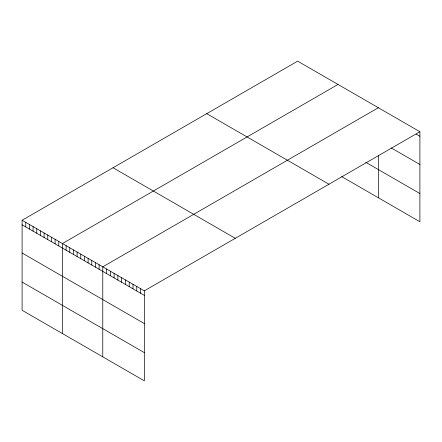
<?xml version="1.0" encoding="UTF-8"?>
<svg xmlns="http://www.w3.org/2000/svg" width="442" height="442" viewBox="0 0 442 442"><rect width="100%" height="100%" fill="white"/><g stroke="black" fill="none" stroke-linecap="round" stroke-linejoin="round"><path stroke-width="0.66" d="M22.1 220.254L144.335 290.825L144.335 380.844L22.1 310.273L22.1 220.254L297.665 61.156L419.9 131.727L419.9 221.746L341.672 176.585M338.003 84.444L62.438 243.542L62.438 333.561M378.341 107.732L102.776 266.83L102.776 356.849M144.335 290.825L419.9 131.727M416.121 134.092L419.9 136.274M391.297 147.965L419.9 164.479M365.766 162.286L419.9 193.541M206.729 113.655L328.964 184.226M113.036 167.75L235.271 238.321M22.1 224.801L144.335 295.372M22.1 253.006L144.335 323.577M22.1 282.068L144.335 352.639M378.341 155.313L378.341 197.756M140.556 288.643L140.556 293.19M136.777 286.46L136.777 291.007M132.998 284.278L132.998 288.825M129.219 282.095L129.219 286.643M125.44 279.919L125.44 284.466M121.666 277.736L121.666 282.283M117.887 275.554L117.887 280.101M114.108 273.371L114.108 277.919M110.329 271.189L110.329 275.736M106.55 269.012L106.55 273.559M99.107 264.714L99.107 269.261M95.439 262.592L95.439 267.139M91.77 260.476L91.77 265.023M88.107 258.36L88.107 262.907M84.439 256.244L84.439 260.791M80.77 254.128L80.77 258.675M77.107 252.006L77.107 256.553M73.438 249.89L73.438 254.437M69.77 247.774L69.77 252.321M66.101 245.658L66.101 250.205M58.769 241.426L58.769 245.967M55.101 239.304L55.101 243.851M51.438 237.188L51.438 241.735M47.769 235.072L47.769 239.619M44.101 232.956L44.101 237.503M40.437 230.84L40.437 235.387M36.769 228.718L36.769 233.266M33.1 226.602L33.1 231.149M29.432 224.486L29.432 229.033M25.769 222.37L25.769 226.917"/></g></svg>
